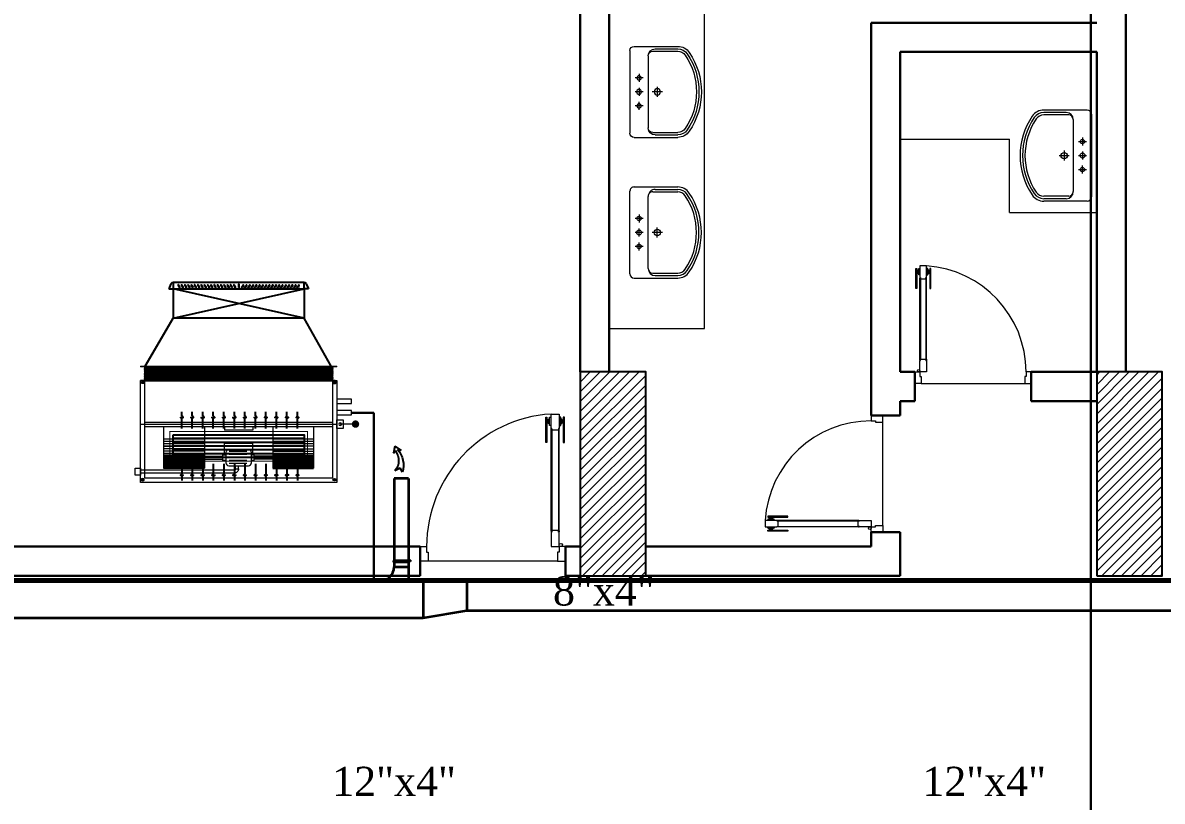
# Model space of a CAD drawing. Extents: x 847 to 949, y 444 to 823.
# Drawn here: x 867.37 to 875.2, y 571.01 to 576.36 of the extents above; entities that cross this region are included whole.
import ezdxf

# ---------------------------------------------------------------- set-up
doc = ezdxf.new("R2010")
doc.units = 0
doc.header["$MEASUREMENT"] = 0
doc.linetypes.add('DASHDOT', pattern=[25.4, 12.7, -6.35, 0, -6.35])
doc.layers.get('0').update_dxf_attribs({"linetype": 'CONTINUOUS', "lineweight": 30})
for name, color, linetype in [('01_AC-EQUIP', 206, 'CONTINUOUS'), ('03_AC-S.DUCT', 5, 'CONTINUOUS'), ('06_AC-FA.DUCT', 4, 'CONTINUOUS'), ('A.C.VOLUM DAMPER', 2, 'CONTINUOUS'), ('AC-GRILLES', 2, 'CONTINUOUS'), ('M-DIFUSER', 195, 'CONTINUOUS'), ('M-DUCT-SA', 5, 'CONTINUOUS'), ('M-EQBMNT', 21, 'CONTINUOUS')]:
    doc.layers.add(name, color=color, linetype=linetype)
for name, color, linetype, lineweight in [('04-AC_F.A.DUCT', 4, 'CONTINUOUS', 35), ('AC-TEXT', 15, 'CONTINUOUS', 30), ('AC.REF(S). PIPING', 3, 'CONTINUOUS', 30), ('Column', 6, 'CONTINUOUS', 25), ('DOOR', 30, 'CONTINUOUS', 9), ('exhaust grill', 220, 'CONTINUOUS', 18), ('Furn', 183, 'CONTINUOUS', 9), ('hatch', 252, 'CONTINUOUS', 9), ('Wall', 5, 'CONTINUOUS', 30)]:
    doc.layers.add(name, color=color, linetype=linetype, lineweight=lineweight)
doc.styles.add('AC', font='romans.shx', dxfattribs={"height": 0.2})
pattern_1 = [(45, (1093.753867, 245.040245), (-0.0336759605, 0.0336759605), [])]

# ---------------------------------------------------------------- blocks, each defined once
blk = doc.blocks.new('d4')
at = {"layer": 'DOOR', "color": 252}
for p, q in [((73.8108, -79.7554), (73.8108, -79.1954)), ((73.8148, -79.1954), (73.8148, -79.7554)), ((73.8521, -79.1954), (73.8521, -79.7554)), ((73.8561, -79.7554), (73.8561, -79.1954))]:
    blk.add_line(p, q, dxfattribs=at)
at = {"layer": 'DOOR', "color": 251}
blk.add_line((73.8201, -79.9198), (74.5312, -79.9198), dxfattribs=at)
at = {"layer": 'DOOR', "color": 1}
for points in [[(73.7885, -79.2667), (73.7821, -79.2667), (73.7821, -79.1288), (73.7885, -79.1288)], [(73.7979, -79.143), (73.7927, -79.143), (73.7927, -79.1592), (73.7979, -79.1592)], [(73.869, -79.143), (73.8741, -79.143), (73.8741, -79.1592), (73.869, -79.1592)], [(73.8784, -79.2667), (73.8848, -79.2667), (73.8848, -79.1288), (73.8784, -79.1288)]]:
    blk.add_lwpolyline(points, close=True, dxfattribs=at)
for points in [[(73.7885, -79.1433, -1), (73.7927, -79.1433), (73.7927, -79.1433), (73.7927, -79.159), (73.7927, -79.159, -1), (73.7885, -79.159), (73.7885, -79.159)], [(73.8784, -79.1433, 1), (73.8741, -79.1433), (73.8741, -79.1433), (73.8741, -79.159), (73.8741, -79.159, 1), (73.8784, -79.159), (73.8784, -79.159)]]:
    blk.add_lwpolyline(points, format="xyb", close=True, dxfattribs=at)
for points in [[(73.8023, -79.1649), (73.7979, -79.1649), (73.7979, -79.1373), (73.8023, -79.1373)], [(73.8112, -79.1732), (73.8023, -79.1732), (73.8023, -79.1288), (73.8112, -79.1288)], [(73.8646, -79.1649), (73.869, -79.1649), (73.869, -79.1373), (73.8646, -79.1373)]]:
    blk.add_lwpolyline(points, dxfattribs=at)
at = {"layer": 'DOOR', "color": 5}
for points in [[(73.8148, -79.191), (73.8148, -79.1999), (73.8521, -79.1999), (73.8521, -79.191), (73.8557, -79.191), (73.8557, -79.111), (73.8557, -79.111), (73.8112, -79.111), (73.8112, -79.191)], [(73.8148, -79.7598), (73.8148, -79.7509), (73.8521, -79.7509), (73.8521, -79.7598), (73.8557, -79.7598), (73.8557, -79.8398), (73.8557, -79.8398), (73.8112, -79.8398), (73.8112, -79.7598)], [(73.7757, -79.9198), (73.7757, -79.8398), (73.8112, -79.8398), (73.8112, -79.8701), (73.8201, -79.8701), (73.8201, -79.9198)], [(74.5757, -79.9198), (74.5757, -79.8398), (74.54, -79.8398), (74.54, -79.8701), (74.5311, -79.8701), (74.5312, -79.9198)]]:
    blk.add_lwpolyline(points, close=True, dxfattribs=at)
blk.add_lwpolyline([(73.8557, -79.1732), (73.8646, -79.1732), (73.8646, -79.1288), (73.8557, -79.1288)], dxfattribs=at)
for points in [[(73.8148, -79.1994), (73.8148, -79.1994, -1), (73.8148, -79.1915)], [(73.8521, -79.1994), (73.8521, -79.1994, 1), (73.8521, -79.1915)], [(73.8148, -79.7514), (73.8148, -79.7514, 1), (73.8148, -79.7593)], [(73.8521, -79.7514), (73.8521, -79.7514, -1), (73.8521, -79.7593)]]:
    blk.add_lwpolyline(points, format="xyb", close=True, dxfattribs=at)
blk.add_circle((73.8023, -79.8309), 0.00889, dxfattribs=at)
at = {"layer": 'DOOR', "color": 252}
blk.add_arc((73.8098, -79.8398), 0.7302, 359.9997, 86.39738, dxfattribs=at)
blk = doc.blocks.new('LAV15')
at = {"layer": 'Furn'}
for p, q in [((-0.0138, 0.4234), (0.5763, 0.4234)), ((-0.0438, 0.3934), (-0.0438, 0.0827)), ((0.1523, 0.3584), (0.2094, 0.3584)), ((0.1812, 0.33), (0.1812, 0.3866)), ((0.2523, 0.3584), (0.3094, 0.3584)), ((0.2812, 0.33), (0.2812, 0.3866)), ((0.4102, 0.3584), (0.3531, 0.3584)), ((0.3812, 0.33), (0.3812, 0.3866)), ((0.6063, 0.3934), (0.6063, 0.0827)), ((-0.0088, 0.2609), (-0.0088, 0.0827)), ((0.0237, 0.2934), (0.5387, 0.2934)), ((0.2812, 0.1921), (0.2812, 0.2645)), ((0.5712, 0.2609), (0.5712, 0.0827)), ((-0.0263, 0.2434), (-0.0263, 0.0827)), ((0.2442, 0.2284), (0.3172, 0.2284)), ((0.5888, 0.2434), (0.5888, 0.0827))]:
    blk.add_line(p, q, dxfattribs=at)
for centre, radius in [((0.1812, 0.3584), 0.0151), ((0.2812, 0.3584), 0.0176), ((0.3812, 0.3584), 0.0151), ((0.2812, 0.2284), 0.0225)]:
    blk.add_circle(centre, radius, dxfattribs=at)
for centre, radius, start, end in [((-0.0138, 0.3934), 0.03, 90, 180), ((0.5763, 0.3934), 0.03, 0, 90), ((0.0237, 0.2434), 0.05, 90, 180), ((0.0237, 0.2609), 0.0325, 90, 180), ((0.5387, 0.2434), 0.05, 0, 90), ((0.5387, 0.2609), 0.0325, 0, 90), ((0.0562, 0.0827), 0.1, 180, 235.77113), ((0.0562, 0.0827), 0.0825, 180, 235.77113), ((0.0562, 0.0827), 0.065, 180, 235.77113), ((0.5062, 0.0827), 0.065, 304.22887, 0), ((0.5062, 0.0827), 0.0825, 304.22887, 0), ((0.5062, 0.0827), 0.1, 304.22887, 0), ((0.2812, 0.4134), 0.5, 235.77113, 304.22887), ((0.2812, 0.4134), 0.4825, 235.77113, 304.22887), ((0.2812, 0.4134), 0.465, 235.77113, 304.22887)]:
    blk.add_arc(centre, radius, start, end, dxfattribs=at)
blk = doc.blocks.new('A$C79007506')
at = {"layer": '01_AC-EQUIP', "color": 2, "lineweight": 20}
for p, q in [((1.5031, 0.8), (0.1531, 0.8)), ((0.1531, 0.7952), (0.1531, 0.8)), ((0.1531, 0.7952), (1.5031, 0.7952)), ((0.1655, 0.7952), (1.5031, 0.7952)), ((0.1787, 0.7909), (0.1922, 0.7952)), ((0.1787, 0.7909), (0.1922, 0.7866)), ((0.1787, 0.7824), (0.1922, 0.7866)), ((0.1922, 0.7866), (1.464, 0.7866)), ((1.4775, 0.7909), (1.464, 0.7952)), ((1.4775, 0.7909), (1.464, 0.7866)), ((1.4775, 0.7824), (1.464, 0.7866)), ((1.5031, 0.8), (1.5031, 0.7952)), ((0.1787, 0.7824), (0.1922, 0.7781)), ((0.1787, 0.7738), (0.1922, 0.7781)), ((0.1787, 0.7738), (0.1922, 0.7696)), ((0.1787, 0.7653), (0.1922, 0.7696)), ((0.1787, 0.7653), (0.1922, 0.761)), ((0.1787, 0.7568), (0.1922, 0.761)), ((0.1787, 0.7568), (0.1922, 0.7525)), ((0.1787, 0.7482), (0.1922, 0.7525)), ((0.1787, 0.7482), (0.1922, 0.744)), ((0.1787, 0.7397), (0.1922, 0.744)), ((0.1787, 0.7397), (0.1922, 0.7354)), ((0.1787, 0.7312), (0.1922, 0.7354)), ((0.1787, 0.7312), (0.1922, 0.7269)), ((0.1787, 0.7226), (0.1922, 0.7269)), ((0.1787, 0.7226), (0.1922, 0.7184)), ((0.1787, 0.7141), (0.1922, 0.7184)), ((0.1787, 0.7141), (0.1922, 0.7098)), ((0.1787, 0.7056), (0.1922, 0.7098)), ((0.1787, 0.7056), (0.1922, 0.7013)), ((0.1922, 0.7781), (1.464, 0.7781)), ((0.1922, 0.7696), (1.464, 0.7696)), ((0.1922, 0.761), (1.464, 0.761)), ((0.1922, 0.7525), (1.464, 0.7525)), ((0.1922, 0.744), (1.464, 0.744)), ((0.1922, 0.7354), (1.464, 0.7354)), ((0.1922, 0.7269), (1.464, 0.7269)), ((0.1922, 0.7184), (1.464, 0.7184)), ((0.1922, 0.7098), (1.464, 0.7098)), ((1.4775, 0.7824), (1.464, 0.7781)), ((1.4775, 0.7738), (1.464, 0.7781)), ((1.4775, 0.7738), (1.464, 0.7696)), ((1.4775, 0.7653), (1.464, 0.7696)), ((1.4775, 0.7653), (1.464, 0.761)), ((1.4775, 0.7568), (1.464, 0.761)), ((1.4775, 0.7568), (1.464, 0.7525)), ((1.4775, 0.7482), (1.464, 0.7525)), ((1.4775, 0.7482), (1.464, 0.744)), ((1.4775, 0.7397), (1.464, 0.744)), ((1.4775, 0.7397), (1.464, 0.7354)), ((1.4775, 0.7312), (1.464, 0.7354)), ((1.4775, 0.7312), (1.464, 0.7269)), ((1.4775, 0.7226), (1.464, 0.7269)), ((1.4775, 0.7226), (1.464, 0.7184)), ((1.4775, 0.7141), (1.464, 0.7184)), ((1.4775, 0.7141), (1.464, 0.7098)), ((1.4775, 0.7056), (1.464, 0.7098)), ((1.4775, 0.7056), (1.464, 0.7013)), ((1.464, 0.7013), (0.1531, 0.7013)), ((0.1531, 0.6965), (0.1531, 0.7013)), ((0.1531, 0.6965), (1.5031, 0.6965)), ((0.1655, 0.7013), (1.5031, 0.7013)), ((1.5031, 0.7013), (1.5031, 0.6965))]:
    blk.add_line(p, q, dxfattribs=at)
at = {"layer": '01_AC-EQUIP', "color": 1, "lineweight": 20}
for p, q in [((0.1546, 0.6857), (0.1818, 0.6857)), ((0.1688, 0.6949), (0.1688, 0.6773)), ((1.5016, 0.6857), (1.4743, 0.6857)), ((1.4873, 0.6949), (1.4873, 0.6773)), ((1.5031, 0.4), (0.1531, 0.4)), ((1.4731, 0.415), (0.1831, 0.415)), ((1.4731, 0.385), (0.1831, 0.385)), ((0.3129, 0.385), (0.3129, 0.099)), ((0.5933, 0.385), (0.5933, 0.099)), ((0.7303, 0.385), (0.7303, 0.3599)), ((0.7303, 0.3599), (0.9259, 0.3599)), ((0.9259, 0.385), (0.9259, 0.3599)), ((1.0628, 0.385), (1.0628, 0.099)), ((1.3433, 0.385), (1.3433, 0.099)), ((0.5933, 0.3001), (0.3129, 0.3001)), ((0.3129, 0.2806), (0.5933, 0.2806)), ((0.3129, 0.2652), (0.5933, 0.2652)), ((0.3129, 0.2498), (0.5933, 0.2498)), ((0.3129, 0.2498), (0.5933, 0.2498)), ((0.7303, 0.2668), (0.9259, 0.2668)), ((0.7303, 0.1899), (0.7303, 0.2668)), ((0.9259, 0.1899), (0.9259, 0.2668)), ((1.3433, 0.3001), (1.0628, 0.3001)), ((1.0628, 0.2806), (1.3433, 0.2806)), ((1.0628, 0.2652), (1.3433, 0.2652)), ((1.3433, 0.2498), (1.0628, 0.2498)), ((1.0628, 0.2498), (1.3433, 0.2498)), ((0.5933, 0.2303), (0.3129, 0.2303)), ((0.5933, 0.2149), (0.3129, 0.2149)), ((0.5933, 0.1995), (0.3129, 0.1995)), ((0.5933, 0.1872), (0.3129, 0.1872)), ((0.5933, 0.1794), (0.3129, 0.1794)), ((0.5933, 0.1716), (0.3129, 0.1716)), ((0.5933, 0.1641), (0.3129, 0.1641)), ((0.5933, 0.1574), (0.3129, 0.1574)), ((0.5933, 0.1807), (0.7206, 0.1807)), ((0.5933, 0.1602), (0.7206, 0.1602)), ((0.8923, 0.2141), (0.7718, 0.2141)), ((0.8923, 0.1936), (0.7718, 0.1936)), ((0.8923, 0.1731), (0.7718, 0.1731)), ((1.0628, 0.1807), (0.9356, 0.1807)), ((1.0628, 0.1602), (0.9356, 0.1602)), ((1.0628, 0.2303), (1.3433, 0.2303)), ((1.0628, 0.2149), (1.3433, 0.2149)), ((1.0628, 0.1995), (1.3433, 0.1995)), ((1.0628, 0.1872), (1.3433, 0.1872)), ((1.0628, 0.1794), (1.3433, 0.1794)), ((1.0628, 0.1716), (1.3433, 0.1716)), ((1.0628, 0.1641), (1.3433, 0.1641)), ((1.0628, 0.1574), (1.3433, 0.1574)), ((0.5933, 0.1518), (0.3129, 0.1518)), ((0.5933, 0.144), (0.3129, 0.144)), ((0.5933, 0.1363), (0.3129, 0.1363)), ((0.5933, 0.1288), (0.3129, 0.1288)), ((0.5933, 0.122), (0.3129, 0.122)), ((0.5933, 0.1165), (0.3129, 0.1165)), ((0.5933, 0.1112), (0.3129, 0.1112)), ((0.5933, 0.1074), (0.3129, 0.1074)), ((0.5933, 0.1042), (0.3129, 0.1042)), ((0.5933, 0.1015), (0.3129, 0.1015)), ((0.8923, 0.1526), (0.7718, 0.1526)), ((0.8923, 0.1321), (0.7718, 0.1321)), ((0.8281, 0.0943), (0.8281, 0.1144)), ((0.8486, 0.0943), (0.8281, 0.0943)), ((0.8486, 0.0943), (0.8486, 0.1144)), ((0.8588, 0.0841), (1.5031, 0.0841)), ((0.8588, 0.0841), (0.8588, 0.0636)), ((1.0628, 0.1518), (1.3433, 0.1518)), ((1.0628, 0.144), (1.3433, 0.144)), ((1.0628, 0.1363), (1.3433, 0.1363)), ((1.0628, 0.1288), (1.3433, 0.1288)), ((1.0628, 0.122), (1.3433, 0.122)), ((1.0628, 0.1165), (1.3433, 0.1165)), ((1.0628, 0.1112), (1.3433, 0.1112)), ((1.0628, 0.1074), (1.3433, 0.1074)), ((1.0628, 0.1042), (1.3433, 0.1042)), ((1.0628, 0.1015), (1.3433, 0.1015)), ((0.1546, 0.019), (0.1818, 0.019)), ((0.1688, 0.0098), (0.1688, 0.0274)), ((0.8588, 0.0636), (1.5031, 0.0636)), ((1.5016, 0.0188), (1.4743, 0.0188)), ((1.4873, 0.0096), (1.4873, 0.0272))]:
    blk.add_line(p, q, dxfattribs=at)
at = {"layer": '01_AC-EQUIP', "color": 4, "lineweight": 20}
blk.add_line((0.0246, 0.4008), (0.1305, 0.4008), dxfattribs=at)
at = {"layer": '01_AC-EQUIP', "color": 1, "linetype": 'DASHDOT', "lineweight": 20}
for p, q in [((0.5933, 0.1518), (0.3129, 0.1518)), ((1.0628, 0.1518), (1.3433, 0.1518))]:
    blk.add_line(p, q, dxfattribs=at)
at = {"layer": '01_AC-EQUIP', "color": 1, "lineweight": 20}
for points in [[(0.1531, 0.7013), (0.1531, 0), (1.5031, 0), (1.5031, 0.7013)], [(0.1831, 0.7013), (0.1831, 0.03), (1.4731, 0.03), (1.4731, 0.7013)], [(0.1831, 0.6965), (0.1831, 0.415)], [(1.4731, 0.415), (1.4731, 0.6965)], [(1.4731, 0.1653), (1.4731, 0.385)]]:
    blk.add_lwpolyline(points, dxfattribs=at)
at = {"layer": '01_AC-EQUIP', "color": 6, "lineweight": 20}
blk.add_lwpolyline([(0.1531, 0.573), (0.1531, 0.543), (0.0531, 0.543), (0.0531, 0.573)], close=True, dxfattribs=at)
at = {"layer": '01_AC-EQUIP', "color": 5, "lineweight": 20}
blk.add_lwpolyline([(0.1531, 0.4942), (0.1531, 0.4642), (0.0531, 0.4642), (0.0531, 0.4942)], close=True, dxfattribs=at)
at = {"layer": '01_AC-EQUIP', "color": 4, "lineweight": 20, "const_width": 0.0252}
blk.add_lwpolyline([(0.0273, 0.4132, -1), (0.0219, 0.3885, -1)], format="xyb", close=True, dxfattribs=at)
at = {"layer": '01_AC-EQUIP', "color": 1, "lineweight": 20}
for points in [[(0.1091, 0.37), (0.1531, 0.37), (0.1531, 0.43), (0.1091, 0.43)], [(0.74, 0.1511), (0.7206, 0.1511), (0.7206, 0.1899), (0.74, 0.1899)], [(0.9162, 0.1511), (0.9356, 0.1511), (0.9356, 0.1899), (0.9162, 0.1899)], [(1.5383, 0.097), (1.5031, 0.097), (1.5031, 0.0491), (1.5383, 0.0491)]]:
    blk.add_lwpolyline(points, close=True, dxfattribs=at)
blk.add_lwpolyline([(0.8957, 0.1144), (0.7605, 0.1144, -0.414214), (0.74, 0.1349), (0.74, 0.2061, -0.414214), (0.7605, 0.2266), (0.8957, 0.2266, -0.414214), (0.9162, 0.2061), (0.9162, 0.1349, -0.414214)], format="xyb", close=True, dxfattribs=at)
blk.add_circle((0.1305, 0.4008), 0.00932, dxfattribs=at)
for radius in [0.0307, 0.0102]:
    blk.add_arc((0.8588, 0.0943), radius, 179.99939, 269.99939, dxfattribs=at)
for centre, major_axis, start_param, end_param in [((0.1688, 0.6857), (0.0109, 0), 1.570796326794849, 7.853981633974433), ((0.1688, 0.6857), (0.0062, 0), 1.570796326797271, 7.853981633976858), ((1.4873, 0.0188), (0.0109, 0), 4.712389, 10.995574), ((1.4873, 0.0188), (0.0062, 0), -1.570796, 4.712389)]:
    blk.add_ellipse(centre, major_axis=major_axis, ratio=0.646018, start_param=start_param, end_param=end_param, dxfattribs=at)
at = {"layer": '01_AC-EQUIP', "color": 1, "lineweight": 20, "extrusion": (0, 0, -1)}
for centre, major_axis, start_param, end_param in [((1.4873, 0.6857), (-0.0109, 0), 1.570796326795608, 7.853981633975192), ((1.4873, 0.6857), (-0.0062, 0), 1.570796326797271, 7.853981633976858), ((0.1688, 0.019), (-0.0109, 0), 4.712389, 10.995574), ((0.1688, 0.019), (-0.0062, 0), -1.570796, 4.712389)]:
    blk.add_ellipse(centre, major_axis=major_axis, ratio=0.646018, start_param=start_param, end_param=end_param, dxfattribs=at)
at = {"layer": '03_AC-S.DUCT', "linetype": 'Continuous'}
for p, q in [((0.1922, 0.7952), (0.1922, 0.8)), ((1.464, 0.7952), (0.1922, 0.7952)), ((1.464, 0.7952), (1.464, 0.8))]:
    blk.add_line(p, q, dxfattribs=at)
at = {"layer": 'M-EQBMNT', "color": 21, "linetype": 'ByBlock', "ltscale": 1.5}
for p, q in [((0.5933, 0.099), (0.3129, 0.099)), ((1.0628, 0.099), (1.3433, 0.099))]:
    blk.add_line(p, q, dxfattribs=at)
blk = doc.blocks.new('*U46')
at = {"layer": 'M-DIFUSER', "extrusion": (0, 1e-16, -1)}
for p, q in [((-517.1, -40.5), (-533.1, 0)), ((517.1, -40.5), (533.1, 0))]:
    blk.add_line(p, q, dxfattribs=at)
at = {"layer": 'M-DIFUSER'}
for points in [[(-533.1, 0), (-500, 0), (-500, 0)], [(533.1, 0), (500, 0), (500, 0)]]:
    blk.add_lwpolyline(points, dxfattribs=at)
blk.add_lwpolyline([(500, 0), (-500, 0), (-500, -50), (500, -50)], close=True, dxfattribs=at)
at = {"layer": 'M-DIFUSER', "color": 21}
for points in [[(-453.6, -12.4, -1.057685), (-448.3, -15.1), (-459.4, -30.3, -0.89828), (-461.1, -29.3)], [(-428.6, -12.4, -1.057685), (-423.3, -15.1), (-434.4, -30.3, -0.89828), (-436.1, -29.3)], [(-403.6, -12.4, -1.057685), (-398.3, -15.1), (-409.4, -30.3, -0.89828), (-411.1, -29.3)], [(-378.6, -12.4, -1.057685), (-373.3, -15.1), (-384.4, -30.3, -0.89828), (-386.1, -29.3)], [(-353.6, -12.4, -1.057685), (-348.3, -15.1), (-359.4, -30.3, -0.89828), (-361.1, -29.3)], [(-328.6, -12.4, -1.057685), (-323.3, -15.1), (-334.4, -30.3, -0.89828), (-336.1, -29.3)], [(-303.6, -12.4, -1.057685), (-298.3, -15.1), (-309.4, -30.3, -0.89828), (-311.1, -29.3)], [(-278.6, -12.4, -1.057685), (-273.3, -15.1), (-284.4, -30.3, -0.89828), (-286.1, -29.3)], [(-253.6, -12.4, -1.057685), (-248.3, -15.1), (-259.4, -30.3, -0.89828), (-261.1, -29.3)], [(-228.6, -12.4, -1.057685), (-223.3, -15.1), (-234.4, -30.3, -0.89828), (-236.1, -29.3)], [(-203.6, -12.4, -1.057685), (-198.3, -15.1), (-209.4, -30.3, -0.89828), (-211.1, -29.3)], [(-178.6, -12.4, -1.057685), (-173.3, -15.1), (-184.4, -30.3, -0.89828), (-186.1, -29.3)], [(-153.6, -12.4, -1.057685), (-148.3, -15.1), (-159.4, -30.3, -0.89828), (-161.1, -29.3)], [(-128.6, -12.4, -1.057685), (-123.3, -15.1), (-134.4, -30.3, -0.89828), (-136.1, -29.3)], [(-103.6, -12.4, -1.057685), (-98.3, -15.1), (-109.4, -30.3, -0.89828), (-111.1, -29.3)], [(-78.6, -12.4, -1.057685), (-73.3, -15.1), (-84.4, -30.3, -0.89828), (-86.1, -29.3)], [(-53.6, -12.4, -1.057685), (-48.3, -15.1), (-59.4, -30.3, -0.89828), (-61.1, -29.3)], [(-28.6, -12.4, -1.057685), (-23.3, -15.1), (-34.4, -30.3, -0.89828), (-36.1, -29.3)], [(28.6, -12.4, 1.057685), (23.3, -15.1), (34.4, -30.3, 0.89828), (36.1, -29.3)], [(53.6, -12.4, 1.057685), (48.3, -15.1), (59.4, -30.3, 0.89828), (61.1, -29.3)], [(78.6, -12.4, 1.057685), (73.3, -15.1), (84.4, -30.3, 0.89828), (86.1, -29.3)], [(103.6, -12.4, 1.057685), (98.3, -15.1), (109.4, -30.3, 0.89828), (111.1, -29.3)], [(128.6, -12.4, 1.057685), (123.3, -15.1), (134.4, -30.3, 0.89828), (136.1, -29.3)], [(153.6, -12.4, 1.057685), (148.3, -15.1), (159.4, -30.3, 0.89828), (161.1, -29.3)], [(178.6, -12.4, 1.057685), (173.3, -15.1), (184.4, -30.3, 0.89828), (186.1, -29.3)], [(203.6, -12.4, 1.057685), (198.3, -15.1), (209.4, -30.3, 0.89828), (211.1, -29.3)], [(228.6, -12.4, 1.057685), (223.3, -15.1), (234.4, -30.3, 0.89828), (236.1, -29.3)], [(253.6, -12.4, 1.057685), (248.3, -15.1), (259.4, -30.3, 0.89828), (261.1, -29.3)], [(278.6, -12.4, 1.057685), (273.3, -15.1), (284.4, -30.3, 0.89828), (286.1, -29.3)], [(303.6, -12.4, 1.057685), (298.3, -15.1), (309.4, -30.3, 0.89828), (311.1, -29.3)], [(328.6, -12.4, 1.057685), (323.3, -15.1), (334.4, -30.3, 0.89828), (336.1, -29.3)], [(353.6, -12.4, 1.057685), (348.3, -15.1), (359.4, -30.3, 0.89828), (361.1, -29.3)], [(378.6, -12.4, 1.057685), (373.3, -15.1), (384.4, -30.3, 0.89828), (386.1, -29.3)], [(403.6, -12.4, 1.057685), (398.3, -15.1), (409.4, -30.3, 0.89828), (411.1, -29.3)], [(428.6, -12.4, 1.057685), (423.3, -15.1), (434.4, -30.3, 0.89828), (436.1, -29.3)], [(453.6, -12.4, 1.057685), (448.3, -15.1), (459.4, -30.3, 0.89828), (461.1, -29.3)]]:
    blk.add_lwpolyline(points, format="xyb", close=True, dxfattribs=at)
blk.add_lwpolyline([(2, -11), (-3, -11), (-3, -33.7), (2, -33.7)], close=True, dxfattribs=at)
at = {"layer": 'M-DIFUSER'}
for centre, start_param, end_param in [((-500, -29.9), 2.91321, 3.926991), ((500, -29.9), 3.926991, 4.940771)]:
    blk.add_ellipse(centre, major_axis=(14.2, 14.2), ratio=1, start_param=start_param, end_param=end_param, dxfattribs=at)
at = {"layer": 'M-DUCT-SA'}
for points in [[(-244.3, -117.1, 0, 0, 0), (-345, -217.9, 30, 0, 0), (-398, -270.9, 0, 0, 0)], [(-0.5, -113.7, 0, 0, 0), (-0.5, -257, 30, 0, 0), (-0.5, -332, 0, 0, 0)], [(243.2, -117.1, 0, 0, 0), (344, -217.9, 30, 0, 0), (397, -270.9, 0, 0, 0)]]:
    blk.add_lwpolyline(points, format="xyseb", dxfattribs=at)
blk = doc.blocks.new('ARR03B')
at = {"color": 21}
blk.add_lwpolyline([(0, 0), (-2, 0), (-3.5, 0), (-4, 0.5), (-4, -0.5), (-4.5, 0), (-6, 0)], dxfattribs=at)
blk = doc.blocks.new('A$C57D47514')
at = {"layer": '03_AC-S.DUCT', "color": 183, "linetype": 'Continuous'}
for p, q in [((1.185, 0.369), (0.035, 0.369)), ((1.185, 0.335), (0.035, 0.335)), ((1.185, 0.302), (0.035, 0.302)), ((1.185, 0.269), (0.035, 0.269)), ((1.185, 0.235), (0.035, 0.235))]:
    blk.add_line(p, q, dxfattribs=at)
blk.add_lwpolyline([(0.035, 0.402), (1.185, 0.402), (1.185, 0.202), (0.035, 0.202)], close=True, dxfattribs=at)
at = {"layer": 'AC-GRILLES', "color": 6, "const_width": 0.00924}
blk.add_lwpolyline([(0.005, 0.432), (1.215, 0.432), (1.215, 0.172), (0.005, 0.172)], close=True, dxfattribs=at)
at = {"layer": 'AC-GRILLES', "color": 21, "extrusion": (0, 0, -1), "yscale": 0.0245648511207874, "zscale": -0.0245648511207874}
for p, xscale, rotation in [((-0.11, 0.457), 0.0245648511207874, 270), ((-0.202, 0.457), 0.0245648511207874, 270), ((-0.294, 0.457), 0.0245648511207874, 270), ((-0.387, 0.457), 0.0245648511207874, 270), ((-0.479, 0.457), 0.0245648511207874, 270), ((-0.572, 0.457), 0.0245648511207874, 270), ((-0.664, 0.457), 0.0245648511207874, 270), ((-0.757, 0.457), 0.0245648511207874, 270), ((-0.849, 0.457), -0.0245648511207874, 90), ((-0.941, 0.457), -0.0245648511207874, 90), ((-1.034, 0.457), -0.0245648511207874, 90), ((-1.126, 0.457), -0.0245648511207874, 90)]:
    blk.add_blockref('ARR03B', p, dxfattribs=dict(at, xscale=xscale, rotation=rotation))
at = {"layer": 'AC-GRILLES', "color": 1, "extrusion": (0, 0, -1), "yscale": 0.0245648511207874, "zscale": -0.0245648511207874}
for p, xscale, rotation in [((-0.11, 0.147), -0.0245648511207874, 270), ((-0.202, 0.147), -0.0245648511207874, 270), ((-0.294, 0.147), -0.0245648511207874, 270), ((-0.387, 0.147), -0.0245648511207874, 270), ((-0.479, 0.147), -0.0245648511207874, 270), ((-0.572, 0.147), -0.0245648511207874, 270), ((-0.664, 0.147), -0.0245648511207874, 270), ((-0.757, 0.147), -0.0245648511207874, 270), ((-0.849, 0.147), 0.0245648511207874, 90.00000000000004), ((-0.941, 0.147), 0.0245648511207874, 90.00000000000004), ((-1.034, 0.147), 0.0245648511207874, 90.00000000000004), ((-1.126, 0.147), 0.0245648511207874, 90.00000000000004)]:
    blk.add_blockref('ARR03B', p, dxfattribs=dict(at, xscale=xscale, rotation=rotation))
blk = doc.blocks.new('A$C180A56EA')
at = {"layer": 'A.C.VOLUM DAMPER'}
h = blk.add_hatch(dxfattribs=at)
h.set_pattern_fill('ANSI31', color=256, scale=0.001, style=0)
h.set_pattern_definition([(45, (129.5106855, -230.48025158), (-8.838834765e-05, 8.838834765e-05), [])])
h.paths.add_polyline_path([(0.046, 0.004), (0.046, 0.006), (0.04, 0.006), (0.04, -0.003), (0.046, -0.003), (0.046, 0), (0.06, 0), (0.06, 0.013), (0.057, 0.013), (0.057, 0.004)])
for p, q in [((-0.124, 0.003), (-0.116, 0.003)), ((-0.116, 0), (-0.119, 0.003)), ((-0.119, 0), (-0.116, 0.002)), ((-0.116, 0.002), (-0.118, 0.003)), ((-0.116, 0.003), (-0.117, 0.003)), ((-0.117, 0), (-0.116, 0.001)), ((-0.116, 0), (-0.11, 0.006)), ((-0.116, 0.001), (-0.112, 0.006)), ((-0.11, 0), (-0.116, 0.006)), ((-0.116, 0.002), (-0.113, 0.006)), ((-0.116, -0.003), (-0.116, 0.006)), ((-0.116, 0.003), (-0.114, 0.006)), ((-0.116, 0.006), (-0.11, 0.006)), ((-0.116, 0.006), (-0.116, 0.006)), ((-0.116, 0.005), (-0.115, 0.006)), ((-0.116, -0.001), (-0.11, 0.005)), ((-0.11, -0.001), (-0.116, 0.005)), ((-0.116, -0.002), (-0.11, 0.004)), ((-0.11, -0.003), (-0.116, 0.004)), ((-0.116, -0.003), (-0.11, 0.003)), ((-0.111, -0.003), (-0.116, 0.003)), ((-0.112, -0.003), (-0.116, 0.002)), ((-0.113, -0.003), (-0.116, 0)), ((-0.116, 0), (-0.116, 0)), ((-0.11, 0.001), (-0.115, 0.006)), ((-0.11, 0.002), (-0.114, 0.006)), ((-0.114, -0.003), (-0.11, 0.002)), ((-0.11, 0.003), (-0.113, 0.006)), ((-0.113, 0.002), (0.04, 0.002)), ((-0.113, -0.003), (-0.11, 0.001)), ((-0.11, 0.004), (-0.112, 0.006)), ((0.04, 0.012), (-0.11, 0.012)), ((-0.11, 0.005), (-0.11, 0.006)), ((-0.088, 0.011), (-0.099, -0.007)), ((-0.077, 0.011), (-0.066, -0.007)), ((-0.04, 0.011), (-0.051, -0.007)), ((-0.028, 0.011), (-0.017, -0.007)), ((0.006, 0.011), (-0.006, -0.007)), ((0.017, 0.011), (0.029, -0.007)), ((0.046, 0.006), (0.04, 0.006)), ((0.04, 0.006), (0.04, -0.003)), ((0.046, 0.004), (0.046, 0.006)), ((0.057, 0.004), (0.046, 0.004)), ((0.06, 0.013), (0.057, 0.013)), ((0.057, 0.013), (0.057, 0.004)), ((0.06, 0.013), (0.06, 0)), ((-0.124, 0), (-0.116, 0)), ((-0.114, -0.003), (-0.116, -0.001)), ((-0.115, -0.003), (-0.116, -0.002)), ((-0.11, -0.003), (-0.116, -0.003)), ((-0.112, -0.003), (-0.11, 0)), ((-0.111, -0.003), (-0.11, -0.001)), ((-0.11, -0.003), (-0.11, -0.002)), ((-0.11, -0.008), (0.04, -0.008)), ((0.04, -0.003), (0.046, -0.003)), ((0.06, 0), (0.046, 0)), ((0.046, -0.003), (0.046, 0))]:
    blk.add_line(p, q, dxfattribs=at)
at = {"layer": 'A.C.VOLUM DAMPER', "extrusion": (0, 0, -1)}
for centre, major_axis, start_param, end_param in [((-0.094, 0.002), (0.00135, 0.00135), 3.926991, 7.068583), ((-0.094, 0.002), (-0.00135, 0.00135), 2.356195, 5.497787), ((-0.071, 0.002), (0.00135, 0.00135), 3.926991, 7.068583), ((-0.071, 0.002), (-0.00135, 0.00135), 2.356195, 5.497787), ((-0.046, 0.002), (0.00135, 0.00135), 3.926991, 7.068583), ((-0.046, 0.002), (-0.00135, 0.00135), 2.356195, 5.497787), ((-0.023, 0.002), (0.00135, 0.00135), 3.926991, 7.068583), ((-0.023, 0.002), (-0.00135, 0.00135), 2.356194, 5.497787), ((0, 0.002), (0.00135, 0.00135), 3.926991, 7.068583), ((0, 0.002), (0.00135, 0.00135), 0.785398, 3.926991), ((0.023, 0.002), (0.00135, 0.00135), 3.926991, 7.068583), ((0.023, 0.002), (-0.00135, 0.00135), 2.356195, 5.497787)]:
    blk.add_ellipse(centre, major_axis=major_axis, ratio=1, start_param=start_param, end_param=end_param, dxfattribs=at)
blk = doc.blocks.new('A$C60D03859')
at = {"layer": '06_AC-FA.DUCT'}
for p, q in [((-0.156, 0.306), (-0.242, -0.048)), ((-0.242, -0.048), (-0.143, 0.1)), ((-0.156, 0.306), (0.115, 0.11)), ((0.115, 0.11), (-0.022, 0.142)), ((0.369, -0.64), (0.64, -0.578)), ((0.403, -0.862), (0.369, -0.64))]:
    blk.add_line(p, q, dxfattribs=at)
for centre, radius, start, end in [((1.032, 0.131), 1.176, 181.521, 237.6803), ((0.755, 0.192), 0.779, 183.7141, 261.5016)]:
    blk.add_arc(centre, radius, start, end, dxfattribs=at)

msp = doc.modelspace()

# ---------------------------------------------------------------- hatches: boundary and pattern name
at = {"layer": 'hatch'}
h = msp.add_hatch(dxfattribs=at)
h.set_pattern_fill('ANSI31', color=252, scale=0.015, style=0)
h.set_pattern_definition(pattern_1)
h.paths.add_polyline_path([(871.1967, 572.5623), (871.6467, 572.5623), (871.6467, 573.9623), (871.1967, 573.9623)])
h = msp.add_hatch(dxfattribs=at)
h.set_pattern_fill('ANSI31', color=252, scale=0.015, style=0)
h.set_pattern_definition(pattern_1)
h.paths.add_polyline_path([(874.7467, 572.5623), (875.1967, 572.5623), (875.1967, 573.9623), (874.7467, 573.9623)])

# ---------------------------------------------------------------- linework, layer by layer
at = {"layer": '03_AC-S.DUCT', "linetype": 'Continuous'}
for p, q in [((868.3988, 574.5327), (868.3988, 574.3327)), ((868.3988, 574.3327), (869.2988, 574.5327)), ((869.2988, 574.3327), (868.3988, 574.5327)), ((869.2988, 574.5327), (869.2988, 574.3327)), ((868.2067, 574.0034), (868.3988, 574.3327)), ((869.2988, 574.3327), (868.3988, 574.3327)), ((869.4848, 574.0034), (869.2988, 574.3327))]:
    msp.add_line(p, q, dxfattribs=at)
at = {"layer": '04-AC_F.A.DUCT', "linetype": 'Continuous'}
for p, q in [((869.9173, 573.2299), (869.9173, 572.6235)), ((870.0173, 573.2299), (870.0173, 572.5235)), ((869.9173, 572.6235), (870.0173, 572.6235)), ((862.3667, 572.5235), (882.7937, 572.5235)), ((870.1173, 572.5235), (870.1173, 572.2735)), ((870.4173, 572.5235), (870.4173, 572.3235)), ((865.7837, 572.2735), (870.1173, 572.2735)), ((870.1173, 572.2735), (870.4173, 572.3235)), ((870.4173, 572.3235), (878.4387, 572.3235))]:
    msp.add_line(p, q, dxfattribs=at)
at = {"layer": '04-AC_F.A.DUCT'}
msp.add_line((870.0173, 573.2299), (869.9173, 573.2299), dxfattribs=at)
at = {"layer": '04-AC_F.A.DUCT', "linetype": 'Continuous'}
msp.add_arc((869.8173, 572.6235), 0.1, 270, 0, dxfattribs=at)
at = {"layer": 'AC.REF(S). PIPING'}
for p, q in [((874.7067, 581.0756, -0.0047), (874.7067, 570.0863, -0.0488)), ((869.6239, 573.6826), (869.778, 573.6826)), ((869.778, 573.6826), (869.778, 572.539)), ((909.8184, 572.539), (865.1034, 572.539))]:
    msp.add_line(p, q, dxfattribs=at)
at = {"layer": 'Column', "color": 252}
for points in [[(871.1967, 572.5623), (871.6467, 572.5623), (871.6467, 573.9623), (871.1967, 573.9623)], [(874.7467, 572.5623), (875.1967, 572.5623), (875.1967, 573.9623), (874.7467, 573.9623)]]:
    msp.add_lwpolyline(points, close=True, dxfattribs=at)
at = {"layer": 'DOOR', "color": 252}
for p, q in [((870.9962, 572.8679), (870.9962, 573.5678)), ((871.0011, 573.5678), (871.0011, 572.8679)), ((871.0478, 573.5678), (871.0478, 572.8679)), ((871.0528, 572.8679), (871.0528, 573.5678)), ((871.0411, 572.6623), (870.1523, 572.6623))]:
    msp.add_line(p, q, dxfattribs=at)
for points in [[(871.0478, 573.5733), (871.0478, 573.5622), (871.0011, 573.5622), (871.0011, 573.5733), (870.9967, 573.5733), (870.9967, 573.6733), (870.9967, 573.6733), (871.0522, 573.6733), (871.0522, 573.5733)], [(870.9683, 573.4787), (870.9603, 573.4787), (870.9603, 573.6511), (870.9683, 573.6511)], [(870.98, 573.6333), (870.9736, 573.6333), (870.9736, 573.613), (870.98, 573.613)], [(871.0689, 573.6333), (871.0753, 573.6333), (871.0753, 573.613), (871.0689, 573.613)], [(871.0806, 573.4787), (871.0887, 573.4787), (871.0887, 573.6511), (871.0806, 573.6511)], [(871.0478, 572.8623), (871.0478, 572.8734), (871.0011, 572.8734), (871.0011, 572.8623), (870.9967, 572.8623), (870.9967, 572.7623), (870.9967, 572.7623), (871.0522, 572.7623), (871.0522, 572.8623)], [(870.0967, 572.6623), (870.0967, 572.7623), (870.1413, 572.7623), (870.1413, 572.7244), (870.1524, 572.7244), (870.1523, 572.6623)], [(871.0967, 572.6623), (871.0967, 572.7623), (871.0522, 572.7623), (871.0522, 572.7244), (871.0411, 572.7244), (871.0411, 572.6623)]]:
    msp.add_lwpolyline(points, close=True, dxfattribs=at)
for points in [[(870.9683, 573.633, -1), (870.9736, 573.633), (870.9736, 573.633), (870.9736, 573.6133), (870.9736, 573.6133, -1), (870.9683, 573.6133), (870.9683, 573.6133)], [(871.0806, 573.633, 1), (871.0753, 573.633), (871.0753, 573.633), (871.0753, 573.6133), (871.0753, 573.6133, 1), (871.0806, 573.6133), (871.0806, 573.6133)], [(871.0011, 573.5628), (871.0011, 573.5628, -1), (871.0011, 573.5727)], [(871.0478, 573.5628), (871.0478, 573.5628, 1), (871.0478, 573.5727)], [(871.0011, 572.8728), (871.0011, 572.8728, 1), (871.0011, 572.8629)], [(871.0478, 572.8728), (871.0478, 572.8728, -1), (871.0478, 572.8629)]]:
    msp.add_lwpolyline(points, format="xyb", close=True, dxfattribs=at)
for points in [[(870.9856, 573.6059), (870.98, 573.6059), (870.98, 573.6404), (870.9856, 573.6404)], [(870.9967, 573.5955), (870.9856, 573.5955), (870.9856, 573.6511), (870.9967, 573.6511)], [(871.0522, 573.5955), (871.0633, 573.5955), (871.0633, 573.6511), (871.0522, 573.6511)], [(871.0633, 573.6059), (871.0689, 573.6059), (871.0689, 573.6404), (871.0633, 573.6404)]]:
    msp.add_lwpolyline(points, dxfattribs=at)
msp.add_circle((871.0633, 572.7734), 0.0111, dxfattribs=at)
msp.add_arc((871.054, 572.7623), 0.9128, 93.60232, 180, dxfattribs=at)
at = {"layer": 'Furn', "color": 252, "linetype": 'Continuous'}
for p, q in [((873.3967, 575.5623), (874.1467, 575.5623)), ((874.1467, 575.0587), (874.7467, 575.0587))]:
    msp.add_line(p, q, dxfattribs=at)
for points in [[(871.3967, 574.2623), (872.0521, 574.2623), (872.0521, 577.3621)], [(874.1467, 575.0587), (874.1467, 575.5623)]]:
    msp.add_lwpolyline(points, dxfattribs=at)
at = {"layer": 'Wall', "color": 252, "linetype": 'Continuous'}
for p, q in [((873.1967, 576.3623), (874.7467, 576.3623)), ((873.1967, 573.6623), (873.1967, 576.3623)), ((873.3967, 576.1623), (874.7467, 576.1623)), ((873.3967, 573.9623), (873.3967, 576.1623)), ((873.3967, 573.9623), (873.4967, 573.9623)), ((873.4967, 573.9623), (873.4967, 573.7623)), ((874.2967, 573.9623), (874.7467, 573.9623)), ((874.2967, 573.9623), (874.2967, 573.7623)), ((873.3967, 573.7623), (873.4967, 573.7623)), ((873.3967, 573.6623), (873.3967, 573.7623)), ((874.2967, 573.7623), (874.7467, 573.7623)), ((873.1967, 573.6623), (873.3967, 573.6623)), ((873.1967, 572.7623), (873.1967, 572.8623)), ((873.1967, 572.8623), (873.3967, 572.8623)), ((873.3967, 572.7623), (873.3967, 572.8623)), ((867.0467, 572.7623), (870.0967, 572.7623)), ((870.0967, 572.7623), (870.0967, 572.5623)), ((871.0967, 572.7623), (871.1967, 572.7623)), ((871.0967, 572.7623), (871.0967, 572.5623)), ((871.6467, 572.7623), (873.1967, 572.7623)), ((873.3967, 572.7623), (873.3967, 572.5623)), ((866.7467, 572.5623), (870.0967, 572.5623)), ((871.095, 572.5623), (871.195, 572.5623)), ((871.6467, 572.5623), (873.3967, 572.5623))]:
    msp.add_line(p, q, dxfattribs=at)
for points in [[(871.1967, 573.9623), (871.1967, 580.9623)], [(874.9467, 573.9623), (874.9467, 580.8623)], [(871.3967, 573.9586), (871.3967, 579.2623)], [(874.7467, 573.9623), (874.7467, 576.1623)], [(874.7467, 573.9623), (874.7467, 576.1623)]]:
    msp.add_lwpolyline(points, dxfattribs=at)

# ---------------------------------------------------------------- block references
at = {"color": 252, "linetype": 'Continuous'}
msp.add_blockref('d4', (799.721, 653.8021), dxfattribs=at)
at = {"color": 252, "linetype": 'Continuous', "rotation": 90.00000000000004}
msp.add_blockref('d4', (793.3569, 499.0866), dxfattribs=at)
at = {"layer": '01_AC-EQUIP', "color": 1, "lineweight": 20, "xscale": -1}
msp.add_blockref('A$C79007506', (869.6769, 573.2034), dxfattribs=at)
at = {"layer": '03_AC-S.DUCT', "linetype": 'Continuous', "xscale": 0.7826086956521696, "yscale": 0.7826086956521696, "zscale": 0.7826086956521696}
msp.add_blockref('A$C57D47514', (868.3718, 573.2157), dxfattribs=at)
at = {"layer": 'A.C.VOLUM DAMPER', "xscale": 0.6666666641402051, "yscale": 0.6666666641402051, "zscale": 0.6666666641402051}
msp.add_blockref('A$C180A56EA', (869.9905, 572.6597), dxfattribs=at)
at = {"layer": 'exhaust grill', "xscale": -0.1432093642176044, "yscale": 0.1432093642176044, "zscale": 0.1432093642176044, "rotation": 42.29338526659439}
msp.add_blockref('A$C60D03859', (869.9356, 573.4048), dxfattribs=at)
at = {"layer": 'Furn', "color": 252, "extrusion": (0, 0, -1)}
for p, xscale, yscale, zscale, rotation in [((-871.9463, 576.1583), 0.9629308734662396, 0.9629308734662396, -0.9629308734422743, 269.9999999999995), ((-874.3034, 575.7204), -0.9629308734662396, 0.9629308734652116, -0.9629308734662396, 90.0000000000005), ((-871.9463, 574.6504), -0.9629308734662396, 0.9629308734652116, -0.9629308734662396, 270.0000000000005)]:
    msp.add_blockref('LAV15', p, dxfattribs=dict(at, xscale=xscale, yscale=yscale, zscale=zscale, rotation=rotation))
at = {"layer": 'M-DIFUSER', "xscale": 0.0008999999999999, "yscale": 0.0008999999999999, "zscale": 0.0008999999999999, "rotation": 180}
msp.add_blockref('*U46', (868.8488, 574.5327), dxfattribs=at)

# ---------------------------------------------------------------- texts
at = {"layer": 'AC-TEXT', "color": 7, "linetype": 'Continuous', "char_height": 0.25, "width": 6.186939, "style": 'AC'}
for s, insert, attachment_point in [('\\A1;{\\fTimes New Roman|b0|i0|c0|p18;\\H0.8x;\\C4;8"x4"\\H1.25x;  }', (871.0096, 572.5573), 1), ('\\A1;{\\fTimes New Roman|b0|i0|c0|p18;\\H0.8x;\\C4;12"x4"\\H1.25x; \\P160-cfm }', (870.3427, 571.2491), 3), ('\\A1;{\\fTimes New Roman|b0|i0|c0|p18;\\H0.8x;\\C4;12"x4"\\H1.25x; \\P160-cfm }', (873.5481, 571.2491), 1)]:
    msp.add_mtext(s, dxfattribs=dict(at, insert=insert, attachment_point=attachment_point))

doc.saveas('drawing.dxf')
